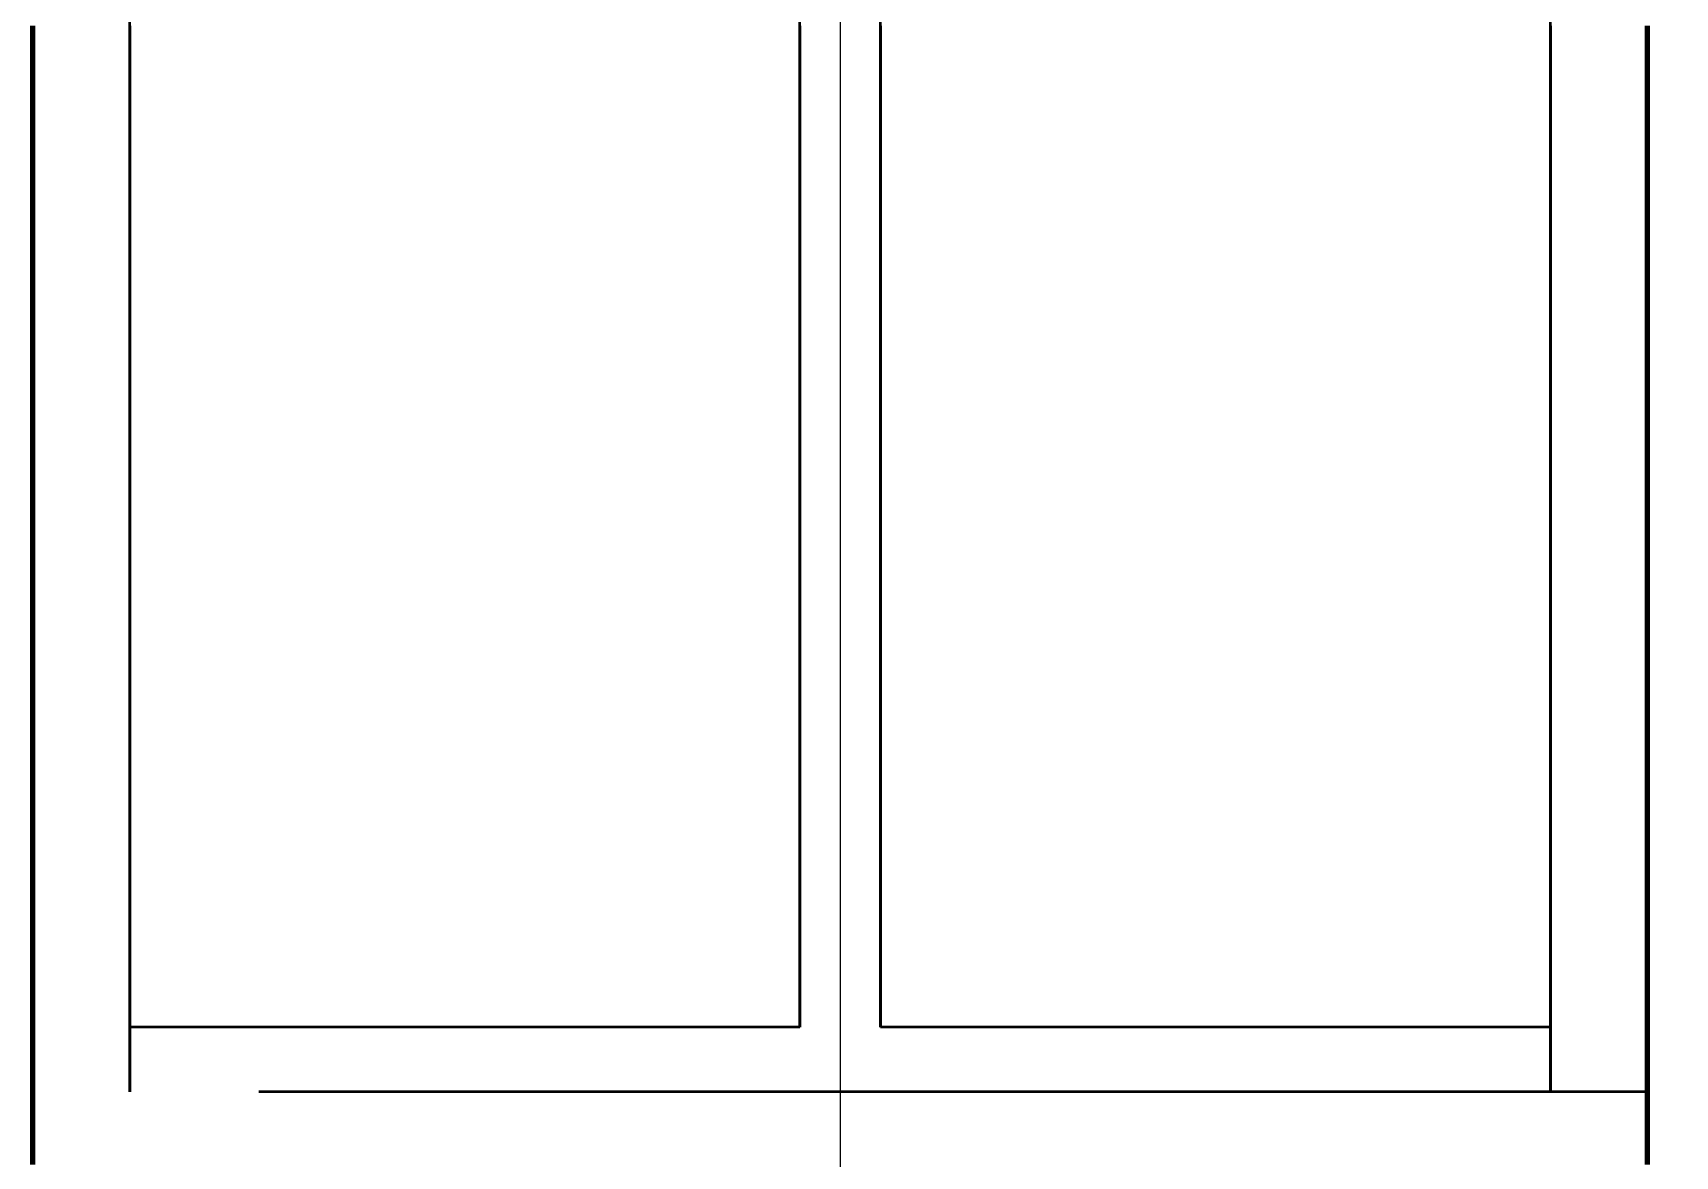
# Model space of a CAD drawing. Header units: millimetres. Extents: x 0 to 2208, y 0 to 420.
# Drawn here: x 67.88 to 72.97, y 64.73 to 68.21 of the extents above; entities that cross this region are included whole.
import ezdxf

# ---------------------------------------------------------------- set-up
doc = ezdxf.new("R2010")
doc.units = ezdxf.units.MM
doc.linetypes.add('IRAM-E-TRAZOS', pattern=[5, 4, -1])
for name, color, linetype, lineweight in [('01-VISIBLE', 7, 'CONTINUOUS', 70), ('02-OCULTA', 4, 'IRAM-E-TRAZOS', 35), ('04-COTA', 3, 'CONTINUOUS', 18)]:
    doc.layers.add(name, color=color, linetype=linetype, lineweight=lineweight)
doc.styles.add('ISO3098', font='isocpeur.ttf')
doc.dimstyles.new('FLAMA-IRAM', dxfattribs={"dimtxt": 3.5, "dimasz": 3.5, "dimexe": 2, "dimexo": 1.5, "dimgap": 1, "dimtad": 1, "dimdec": 1, "dimtxsty": 'ISO3098', "dimblk": 'IRAM_FLECHA', "dimblk1": 'IRAM_FLECHA', "dimblk2": 'IRAM_FLECHA', "dimcen": 2.5, "dimclrd": 256, "dimclre": 256, "dimclrt": 256, "dimazin": 3, "dimtfac": 1, "dimtmove": 0, "dimatfit": 3, "dimlwd": 18, "dimlwe": 18})

# ---------------------------------------------------------------- blocks, each defined once
blk = doc.blocks.new('IRAM_FLECHA')
blk.add_solid([(0, 0), (-1, 0.125), (-1, -0.125)])

msp = doc.modelspace()

# ---------------------------------------------------------------- linework, layer by layer
at = {"layer": '01-VISIBLE'}
for points in [[(67.8841, 64.7091), (67.8841, 64.7841), (67.8841, 64.8591), (67.8841, 64.9341), (67.8841, 65.0091), (67.8841, 65.0841), (67.8841, 65.1591), (67.8841, 65.2341), (67.8841, 65.3091), (67.8841, 65.3841), (67.8841, 65.4591), (67.8841, 65.5341), (67.8841, 65.6091), (67.8841, 65.6841), (67.8841, 65.7591), (67.8841, 65.8341), (67.8841, 65.9091), (67.8841, 65.9841), (67.8841, 66.0591), (67.8841, 66.1341), (67.8841, 66.2091), (67.8841, 66.2841), (67.8841, 66.3591), (67.8841, 66.4341), (67.8841, 66.5091), (67.8841, 66.5841), (67.8841, 66.6591), (67.8841, 66.7341), (67.8841, 66.8091), (67.8841, 66.8841), (67.8841, 66.9591), (67.8841, 67.0341), (67.8841, 67.1091), (67.8841, 67.1841), (67.8841, 67.2591), (67.8841, 67.3341), (67.8841, 67.4091), (67.8841, 67.4841), (67.8841, 67.5591), (67.8841, 67.6341), (67.8841, 67.7091), (67.8841, 67.7841), (67.8841, 67.8591), (67.8841, 67.9341), (67.8841, 68.0091), (67.8841, 68.0841), (67.8841, 68.1591), (67.8841, 68.2341)], [(72.8841, 64.7091), (72.8841, 64.7841), (72.8841, 64.8591), (72.8841, 64.9341), (72.8841, 65.0091), (72.8841, 65.0841), (72.8841, 65.1591), (72.8841, 65.2341), (72.8841, 65.3091), (72.8841, 65.3841), (72.8841, 65.4591), (72.8841, 65.5341), (72.8841, 65.6091), (72.8841, 65.6841), (72.8841, 65.7591), (72.8841, 65.8341), (72.8841, 65.9091), (72.8841, 65.9841), (72.8841, 66.0591), (72.8841, 66.1341), (72.8841, 66.2091), (72.8841, 66.2841), (72.8841, 66.3591), (72.8841, 66.4341), (72.8841, 66.5091), (72.8841, 66.5841), (72.8841, 66.6591), (72.8841, 66.7341), (72.8841, 66.8091), (72.8841, 66.8841), (72.8841, 66.9591), (72.8841, 67.0341), (72.8841, 67.1091), (72.8841, 67.1841), (72.8841, 67.2591), (72.8841, 67.3341), (72.8841, 67.4091), (72.8841, 67.4841), (72.8841, 67.5591), (72.8841, 67.6341), (72.8841, 67.7091), (72.8841, 67.7841), (72.8841, 67.8591), (72.8841, 67.9341), (72.8841, 68.0091), (72.8841, 68.0841), (72.8841, 68.1591), (72.8841, 68.2341)]]:
    msp.add_lwpolyline(points, dxfattribs=at)
at = {"layer": '02-OCULTA'}
for p, q in [((70.2591, 65.1341), (68.1841, 65.1341)), ((72.5841, 65.1341), (70.5091, 65.1341)), ((72.8841, 64.9341), (67.8841, 64.9341)), ((72.5841, 64.9341), (68.1841, 64.9341))]:
    msp.add_line(p, q, dxfattribs=at)
for points in [[(68.1841, 65.1341), (68.1841, 65.1871), (68.1841, 65.2401), (68.1841, 65.2931), (68.1841, 65.3461), (68.1841, 65.3991), (68.1841, 65.4521), (68.1841, 65.5051), (68.1841, 65.5581), (68.1841, 65.6111), (68.1841, 65.6641), (68.1841, 65.7171), (68.1841, 65.7701), (68.1841, 65.8231), (68.1841, 65.8761), (68.1841, 65.9291), (68.1841, 65.9821), (68.1841, 66.0351), (68.1841, 66.0881), (68.1841, 66.1411), (68.1841, 66.1941), (68.1841, 66.2471), (68.1841, 66.3001), (68.1841, 66.3531), (68.1841, 66.4061), (68.1841, 66.4591), (68.1841, 66.5121), (68.1841, 66.5651), (68.1841, 66.6181), (68.1841, 66.6711), (68.1841, 66.7241), (68.1841, 66.7771), (68.1841, 66.8301), (68.1841, 66.8831), (68.1841, 66.9361), (68.1841, 66.9891), (68.1841, 67.0421), (68.1841, 67.0951), (68.1841, 67.1481), (68.1841, 67.2011), (68.1841, 67.2541), (68.1841, 67.3071), (68.1841, 67.3601), (68.1841, 67.4131), (68.1841, 67.4661), (68.1841, 67.5191), (68.1841, 67.5721), (68.1841, 67.6251), (68.1841, 67.6781), (68.1841, 67.7311), (68.1841, 67.7841), (68.1841, 67.8371), (68.1841, 67.8901), (68.1841, 67.9431), (68.1841, 67.9961), (68.1841, 68.0491), (68.1841, 68.1021), (68.1841, 68.1551), (68.1841, 68.2081), (68.1841, 68.2611)], [(70.2591, 65.1341), (70.2591, 65.1871), (70.2591, 65.2401), (70.2591, 65.2931), (70.2591, 65.3461), (70.2591, 65.3991), (70.2591, 65.4521), (70.2591, 65.5051), (70.2591, 65.5581), (70.2591, 65.6111), (70.2591, 65.6641), (70.2591, 65.7171), (70.2591, 65.7701), (70.2591, 65.8231), (70.2591, 65.8761), (70.2591, 65.9291), (70.2591, 65.9821), (70.2591, 66.0351), (70.2591, 66.0881), (70.2591, 66.1411), (70.2591, 66.1941), (70.2591, 66.2471), (70.2591, 66.3001), (70.2591, 66.3531), (70.2591, 66.4061), (70.2591, 66.4591), (70.2591, 66.5121), (70.2591, 66.5651), (70.2591, 66.6181), (70.2591, 66.6711), (70.2591, 66.7241), (70.2591, 66.7771), (70.2591, 66.8301), (70.2591, 66.8831), (70.2591, 66.9361), (70.2591, 66.9891), (70.2591, 67.0421), (70.2591, 67.0951), (70.2591, 67.1481), (70.2591, 67.2011), (70.2591, 67.2541), (70.2591, 67.3071), (70.2591, 67.3601), (70.2591, 67.4131), (70.2591, 67.4661), (70.2591, 67.5191), (70.2591, 67.5721), (70.2591, 67.6251), (70.2591, 67.6781), (70.2591, 67.7311), (70.2591, 67.7841), (70.2591, 67.8371), (70.2591, 67.8901), (70.2591, 67.9431), (70.2591, 67.9961), (70.2591, 68.0491), (70.2591, 68.1021), (70.2591, 68.1551), (70.2591, 68.2081), (70.2591, 68.2611)], [(70.5091, 65.1341), (70.5091, 65.1871), (70.5091, 65.2401), (70.5091, 65.2931), (70.5091, 65.3461), (70.5091, 65.3991), (70.5091, 65.4521), (70.5091, 65.5051), (70.5091, 65.5581), (70.5091, 65.6111), (70.5091, 65.6641), (70.5091, 65.7171), (70.5091, 65.7701), (70.5091, 65.8231), (70.5091, 65.8761), (70.5091, 65.9291), (70.5091, 65.9821), (70.5091, 66.0351), (70.5091, 66.0881), (70.5091, 66.1411), (70.5091, 66.1941), (70.5091, 66.2471), (70.5091, 66.3001), (70.5091, 66.3531), (70.5091, 66.4061), (70.5091, 66.4591), (70.5091, 66.5121), (70.5091, 66.5651), (70.5091, 66.6181), (70.5091, 66.6711), (70.5091, 66.7241), (70.5091, 66.7771), (70.5091, 66.8301), (70.5091, 66.8831), (70.5091, 66.9361), (70.5091, 66.9891), (70.5091, 67.0421), (70.5091, 67.0951), (70.5091, 67.1481), (70.5091, 67.2011), (70.5091, 67.2541), (70.5091, 67.3071), (70.5091, 67.3601), (70.5091, 67.4131), (70.5091, 67.4661), (70.5091, 67.5191), (70.5091, 67.5721), (70.5091, 67.6251), (70.5091, 67.6781), (70.5091, 67.7311), (70.5091, 67.7841), (70.5091, 67.8371), (70.5091, 67.8901), (70.5091, 67.9431), (70.5091, 67.9961), (70.5091, 68.0491), (70.5091, 68.1021), (70.5091, 68.1551), (70.5091, 68.2081), (70.5091, 68.2611)], [(72.5841, 65.1341), (72.5841, 65.1871), (72.5841, 65.2401), (72.5841, 65.2931), (72.5841, 65.3461), (72.5841, 65.3991), (72.5841, 65.4521), (72.5841, 65.5051), (72.5841, 65.5581), (72.5841, 65.6111), (72.5841, 65.6641), (72.5841, 65.7171), (72.5841, 65.7701), (72.5841, 65.8231), (72.5841, 65.8761), (72.5841, 65.9291), (72.5841, 65.9821), (72.5841, 66.0351), (72.5841, 66.0881), (72.5841, 66.1411), (72.5841, 66.1941), (72.5841, 66.2471), (72.5841, 66.3001), (72.5841, 66.3531), (72.5841, 66.4061), (72.5841, 66.4591), (72.5841, 66.5121), (72.5841, 66.5651), (72.5841, 66.6181), (72.5841, 66.6711), (72.5841, 66.7241), (72.5841, 66.7771), (72.5841, 66.8301), (72.5841, 66.8831), (72.5841, 66.9361), (72.5841, 66.9891), (72.5841, 67.0421), (72.5841, 67.0951), (72.5841, 67.1481), (72.5841, 67.2011), (72.5841, 67.2541), (72.5841, 67.3071), (72.5841, 67.3601), (72.5841, 67.4131), (72.5841, 67.4661), (72.5841, 67.5191), (72.5841, 67.5721), (72.5841, 67.6251), (72.5841, 67.6781), (72.5841, 67.7311), (72.5841, 67.7841), (72.5841, 67.8371), (72.5841, 67.8901), (72.5841, 67.9431), (72.5841, 67.9961), (72.5841, 68.0491), (72.5841, 68.1021), (72.5841, 68.1551), (72.5841, 68.2081), (72.5841, 68.2611)], [(67.8841, 68.2341), (67.8841, 68.1841), (67.8841, 68.1341), (67.8841, 68.0841), (67.8841, 68.0341), (67.8841, 67.9841), (67.8841, 67.9341), (67.8841, 67.8841), (67.8841, 67.8341), (67.8841, 67.7841), (67.8841, 67.7341), (67.8841, 67.6841), (67.8841, 67.6341), (67.8841, 67.5841), (67.8841, 67.5341), (67.8841, 67.4841), (67.8841, 67.4341), (67.8841, 67.3841), (67.8841, 67.3341), (67.8841, 67.2841), (67.8841, 67.2341), (67.8841, 67.1841), (67.8841, 67.1341), (67.8841, 67.0841), (67.8841, 67.0341), (67.8841, 66.9841), (67.8841, 66.9341), (67.8841, 66.8841), (67.8841, 66.8341), (67.8841, 66.7841), (67.8841, 66.7341), (67.8841, 66.6841), (67.8841, 66.6341), (67.8841, 66.5841), (67.8841, 66.5341), (67.8841, 66.4841), (67.8841, 66.4341), (67.8841, 66.3841), (67.8841, 66.3341), (67.8841, 66.2841), (67.8841, 66.2341), (67.8841, 66.1841), (67.8841, 66.1341), (67.8841, 66.0841), (67.8841, 66.0341), (67.8841, 65.9841), (67.8841, 65.9341), (67.8841, 65.8841), (67.8841, 65.8341), (67.8841, 65.7841), (67.8841, 65.7341), (67.8841, 65.6841), (67.8841, 65.6341), (67.8841, 65.5841), (67.8841, 65.5341), (67.8841, 65.4841), (67.8841, 65.4341), (67.8841, 65.3841), (67.8841, 65.3341), (67.8841, 65.2841), (67.8841, 65.2341), (67.8841, 65.1841), (67.8841, 65.1341), (67.8841, 65.0841), (67.8841, 65.0341), (67.8841, 64.9841), (67.8841, 64.9341), (67.8841, 64.8841), (67.8841, 64.8341), (67.8841, 64.7841), (67.8841, 64.7341)], [(67.8841, 68.2341), (67.8841, 68.1841), (67.8841, 68.1341), (67.8841, 68.0841), (67.8841, 68.0341), (67.8841, 67.9841), (67.8841, 67.9341), (67.8841, 67.8841), (67.8841, 67.8341), (67.8841, 67.7841), (67.8841, 67.7341), (67.8841, 67.6841), (67.8841, 67.6341), (67.8841, 67.5841), (67.8841, 67.5341), (67.8841, 67.4841), (67.8841, 67.4341), (67.8841, 67.3841), (67.8841, 67.3341), (67.8841, 67.2841), (67.8841, 67.2341), (67.8841, 67.1841), (67.8841, 67.1341), (67.8841, 67.0841), (67.8841, 67.0341), (67.8841, 66.9841), (67.8841, 66.9341), (67.8841, 66.8841), (67.8841, 66.8341), (67.8841, 66.7841), (67.8841, 66.7341), (67.8841, 66.6841), (67.8841, 66.6341), (67.8841, 66.5841), (67.8841, 66.5341), (67.8841, 66.4841), (67.8841, 66.4341), (67.8841, 66.3841), (67.8841, 66.3341), (67.8841, 66.2841), (67.8841, 66.2341), (67.8841, 66.1841), (67.8841, 66.1341), (67.8841, 66.0841), (67.8841, 66.0341), (67.8841, 65.9841), (67.8841, 65.9341), (67.8841, 65.8841), (67.8841, 65.8341), (67.8841, 65.7841), (67.8841, 65.7341), (67.8841, 65.6841), (67.8841, 65.6341), (67.8841, 65.5841), (67.8841, 65.5341), (67.8841, 65.4841), (67.8841, 65.4341), (67.8841, 65.3841), (67.8841, 65.3341), (67.8841, 65.2841), (67.8841, 65.2341), (67.8841, 65.1841), (67.8841, 65.1341), (67.8841, 65.0841), (67.8841, 65.0341), (67.8841, 64.9841), (67.8841, 64.9341)], [(67.8841, 64.9341), (67.8841, 64.9881), (67.8841, 65.0421), (67.8841, 65.0961), (67.8841, 65.1501), (67.8841, 65.2041), (67.8841, 65.2581), (67.8841, 65.3121), (67.8841, 65.3661), (67.8841, 65.4201), (67.8841, 65.4741), (67.8841, 65.5281), (67.8841, 65.5821), (67.8841, 65.6361), (67.8841, 65.6901), (67.8841, 65.7441), (67.8841, 65.7981), (67.8841, 65.8521), (67.8841, 65.9061), (67.8841, 65.9601), (67.8841, 66.0141), (67.8841, 66.0681), (67.8841, 66.1221), (67.8841, 66.1761), (67.8841, 66.2301), (67.8841, 66.2841), (67.8841, 66.3381), (67.8841, 66.3921), (67.8841, 66.4461), (67.8841, 66.5001), (67.8841, 66.5541), (67.8841, 66.6081), (67.8841, 66.6621), (67.8841, 66.7161), (67.8841, 66.7701), (67.8841, 66.8241), (67.8841, 66.8781), (67.8841, 66.9321), (67.8841, 66.9861), (67.8841, 67.0401), (67.8841, 67.0941), (67.8841, 67.1481), (67.8841, 67.2021), (67.8841, 67.2561), (67.8841, 67.3101), (67.8841, 67.3641), (67.8841, 67.4181), (67.8841, 67.4721), (67.8841, 67.5261), (67.8841, 67.5801), (67.8841, 67.6341), (67.8841, 67.6881), (67.8841, 67.7421), (67.8841, 67.7961), (67.8841, 67.8501), (67.8841, 67.9041), (67.8841, 67.9581), (67.8841, 68.0121), (67.8841, 68.0661), (67.8841, 68.1201), (67.8841, 68.1741), (67.8841, 68.2281)], [(68.1841, 68.2341), (68.1841, 68.1841), (68.1841, 68.1341), (68.1841, 68.0841), (68.1841, 68.0341), (68.1841, 67.9841), (68.1841, 67.9341), (68.1841, 67.8841), (68.1841, 67.8341), (68.1841, 67.7841), (68.1841, 67.7341), (68.1841, 67.6841), (68.1841, 67.6341), (68.1841, 67.5841), (68.1841, 67.5341), (68.1841, 67.4841), (68.1841, 67.4341), (68.1841, 67.3841), (68.1841, 67.3341), (68.1841, 67.2841), (68.1841, 67.2341), (68.1841, 67.1841), (68.1841, 67.1341), (68.1841, 67.0841), (68.1841, 67.0341), (68.1841, 66.9841), (68.1841, 66.9341), (68.1841, 66.8841), (68.1841, 66.8341), (68.1841, 66.7841), (68.1841, 66.7341), (68.1841, 66.6841), (68.1841, 66.6341), (68.1841, 66.5841), (68.1841, 66.5341), (68.1841, 66.4841), (68.1841, 66.4341), (68.1841, 66.3841), (68.1841, 66.3341), (68.1841, 66.2841), (68.1841, 66.2341), (68.1841, 66.1841), (68.1841, 66.1341), (68.1841, 66.0841), (68.1841, 66.0341), (68.1841, 65.9841), (68.1841, 65.9341), (68.1841, 65.8841), (68.1841, 65.8341), (68.1841, 65.7841), (68.1841, 65.7341), (68.1841, 65.6841), (68.1841, 65.6341), (68.1841, 65.5841), (68.1841, 65.5341), (68.1841, 65.4841), (68.1841, 65.4341), (68.1841, 65.3841), (68.1841, 65.3341), (68.1841, 65.2841), (68.1841, 65.2341), (68.1841, 65.1841), (68.1841, 65.1341), (68.1841, 65.0841), (68.1841, 65.0341), (68.1841, 64.9841), (68.1841, 64.9341)], [(68.1841, 68.2341), (68.1841, 68.1841), (68.1841, 68.1341), (68.1841, 68.0841), (68.1841, 68.0341), (68.1841, 67.9841), (68.1841, 67.9341), (68.1841, 67.8841), (68.1841, 67.8341), (68.1841, 67.7841), (68.1841, 67.7341), (68.1841, 67.6841), (68.1841, 67.6341), (68.1841, 67.5841), (68.1841, 67.5341), (68.1841, 67.4841), (68.1841, 67.4341), (68.1841, 67.3841), (68.1841, 67.3341), (68.1841, 67.2841), (68.1841, 67.2341), (68.1841, 67.1841), (68.1841, 67.1341), (68.1841, 67.0841), (68.1841, 67.0341), (68.1841, 66.9841), (68.1841, 66.9341), (68.1841, 66.8841), (68.1841, 66.8341), (68.1841, 66.7841), (68.1841, 66.7341), (68.1841, 66.6841), (68.1841, 66.6341), (68.1841, 66.5841), (68.1841, 66.5341), (68.1841, 66.4841), (68.1841, 66.4341), (68.1841, 66.3841), (68.1841, 66.3341), (68.1841, 66.2841), (68.1841, 66.2341), (68.1841, 66.1841), (68.1841, 66.1341), (68.1841, 66.0841), (68.1841, 66.0341), (68.1841, 65.9841), (68.1841, 65.9341), (68.1841, 65.8841), (68.1841, 65.8341), (68.1841, 65.7841), (68.1841, 65.7341), (68.1841, 65.6841), (68.1841, 65.6341), (68.1841, 65.5841), (68.1841, 65.5341), (68.1841, 65.4841), (68.1841, 65.4341), (68.1841, 65.3841), (68.1841, 65.3341), (68.1841, 65.2841), (68.1841, 65.2341), (68.1841, 65.1841), (68.1841, 65.1341)], [(68.1841, 64.9341), (68.1841, 64.9881), (68.1841, 65.0421), (68.1841, 65.0961), (68.1841, 65.1501), (68.1841, 65.2041), (68.1841, 65.2581), (68.1841, 65.3121), (68.1841, 65.3661), (68.1841, 65.4201), (68.1841, 65.4741), (68.1841, 65.5281), (68.1841, 65.5821), (68.1841, 65.6361), (68.1841, 65.6901), (68.1841, 65.7441), (68.1841, 65.7981), (68.1841, 65.8521), (68.1841, 65.9061), (68.1841, 65.9601), (68.1841, 66.0141), (68.1841, 66.0681), (68.1841, 66.1221), (68.1841, 66.1761), (68.1841, 66.2301), (68.1841, 66.2841), (68.1841, 66.3381), (68.1841, 66.3921), (68.1841, 66.4461), (68.1841, 66.5001), (68.1841, 66.5541), (68.1841, 66.6081), (68.1841, 66.6621), (68.1841, 66.7161), (68.1841, 66.7701), (68.1841, 66.8241), (68.1841, 66.8781), (68.1841, 66.9321), (68.1841, 66.9861), (68.1841, 67.0401), (68.1841, 67.0941), (68.1841, 67.1481), (68.1841, 67.2021), (68.1841, 67.2561), (68.1841, 67.3101), (68.1841, 67.3641), (68.1841, 67.4181), (68.1841, 67.4721), (68.1841, 67.5261), (68.1841, 67.5801), (68.1841, 67.6341), (68.1841, 67.6881), (68.1841, 67.7421), (68.1841, 67.7961), (68.1841, 67.8501), (68.1841, 67.9041), (68.1841, 67.9581), (68.1841, 68.0121), (68.1841, 68.0661), (68.1841, 68.1201), (68.1841, 68.1741), (68.1841, 68.2281)], [(70.2591, 68.2341), (70.2591, 68.1841), (70.2591, 68.1341), (70.2591, 68.0841), (70.2591, 68.0341), (70.2591, 67.9841), (70.2591, 67.9341), (70.2591, 67.8841), (70.2591, 67.8341), (70.2591, 67.7841), (70.2591, 67.7341), (70.2591, 67.6841), (70.2591, 67.6341), (70.2591, 67.5841), (70.2591, 67.5341), (70.2591, 67.4841), (70.2591, 67.4341), (70.2591, 67.3841), (70.2591, 67.3341), (70.2591, 67.2841), (70.2591, 67.2341), (70.2591, 67.1841), (70.2591, 67.1341), (70.2591, 67.0841), (70.2591, 67.0341), (70.2591, 66.9841), (70.2591, 66.9341), (70.2591, 66.8841), (70.2591, 66.8341), (70.2591, 66.7841), (70.2591, 66.7341), (70.2591, 66.6841), (70.2591, 66.6341), (70.2591, 66.5841), (70.2591, 66.5341), (70.2591, 66.4841), (70.2591, 66.4341), (70.2591, 66.3841), (70.2591, 66.3341), (70.2591, 66.2841), (70.2591, 66.2341), (70.2591, 66.1841), (70.2591, 66.1341), (70.2591, 66.0841), (70.2591, 66.0341), (70.2591, 65.9841), (70.2591, 65.9341), (70.2591, 65.8841), (70.2591, 65.8341), (70.2591, 65.7841), (70.2591, 65.7341), (70.2591, 65.6841), (70.2591, 65.6341), (70.2591, 65.5841), (70.2591, 65.5341), (70.2591, 65.4841), (70.2591, 65.4341), (70.2591, 65.3841), (70.2591, 65.3341), (70.2591, 65.2841), (70.2591, 65.2341), (70.2591, 65.1841), (70.2591, 65.1341)], [(70.5091, 68.2341), (70.5091, 68.1841), (70.5091, 68.1341), (70.5091, 68.0841), (70.5091, 68.0341), (70.5091, 67.9841), (70.5091, 67.9341), (70.5091, 67.8841), (70.5091, 67.8341), (70.5091, 67.7841), (70.5091, 67.7341), (70.5091, 67.6841), (70.5091, 67.6341), (70.5091, 67.5841), (70.5091, 67.5341), (70.5091, 67.4841), (70.5091, 67.4341), (70.5091, 67.3841), (70.5091, 67.3341), (70.5091, 67.2841), (70.5091, 67.2341), (70.5091, 67.1841), (70.5091, 67.1341), (70.5091, 67.0841), (70.5091, 67.0341), (70.5091, 66.9841), (70.5091, 66.9341), (70.5091, 66.8841), (70.5091, 66.8341), (70.5091, 66.7841), (70.5091, 66.7341), (70.5091, 66.6841), (70.5091, 66.6341), (70.5091, 66.5841), (70.5091, 66.5341), (70.5091, 66.4841), (70.5091, 66.4341), (70.5091, 66.3841), (70.5091, 66.3341), (70.5091, 66.2841), (70.5091, 66.2341), (70.5091, 66.1841), (70.5091, 66.1341), (70.5091, 66.0841), (70.5091, 66.0341), (70.5091, 65.9841), (70.5091, 65.9341), (70.5091, 65.8841), (70.5091, 65.8341), (70.5091, 65.7841), (70.5091, 65.7341), (70.5091, 65.6841), (70.5091, 65.6341), (70.5091, 65.5841), (70.5091, 65.5341), (70.5091, 65.4841), (70.5091, 65.4341), (70.5091, 65.3841), (70.5091, 65.3341), (70.5091, 65.2841), (70.5091, 65.2341), (70.5091, 65.1841), (70.5091, 65.1341)], [(72.5841, 68.2341), (72.5841, 68.1841), (72.5841, 68.1341), (72.5841, 68.0841), (72.5841, 68.0341), (72.5841, 67.9841), (72.5841, 67.9341), (72.5841, 67.8841), (72.5841, 67.8341), (72.5841, 67.7841), (72.5841, 67.7341), (72.5841, 67.6841), (72.5841, 67.6341), (72.5841, 67.5841), (72.5841, 67.5341), (72.5841, 67.4841), (72.5841, 67.4341), (72.5841, 67.3841), (72.5841, 67.3341), (72.5841, 67.2841), (72.5841, 67.2341), (72.5841, 67.1841), (72.5841, 67.1341), (72.5841, 67.0841), (72.5841, 67.0341), (72.5841, 66.9841), (72.5841, 66.9341), (72.5841, 66.8841), (72.5841, 66.8341), (72.5841, 66.7841), (72.5841, 66.7341), (72.5841, 66.6841), (72.5841, 66.6341), (72.5841, 66.5841), (72.5841, 66.5341), (72.5841, 66.4841), (72.5841, 66.4341), (72.5841, 66.3841), (72.5841, 66.3341), (72.5841, 66.2841), (72.5841, 66.2341), (72.5841, 66.1841), (72.5841, 66.1341), (72.5841, 66.0841), (72.5841, 66.0341), (72.5841, 65.9841), (72.5841, 65.9341), (72.5841, 65.8841), (72.5841, 65.8341), (72.5841, 65.7841), (72.5841, 65.7341), (72.5841, 65.6841), (72.5841, 65.6341), (72.5841, 65.5841), (72.5841, 65.5341), (72.5841, 65.4841), (72.5841, 65.4341), (72.5841, 65.3841), (72.5841, 65.3341), (72.5841, 65.2841), (72.5841, 65.2341), (72.5841, 65.1841), (72.5841, 65.1341), (72.5841, 65.0841), (72.5841, 65.0341), (72.5841, 64.9841), (72.5841, 64.9341)], [(72.5841, 68.2341), (72.5841, 68.1841), (72.5841, 68.1341), (72.5841, 68.0841), (72.5841, 68.0341), (72.5841, 67.9841), (72.5841, 67.9341), (72.5841, 67.8841), (72.5841, 67.8341), (72.5841, 67.7841), (72.5841, 67.7341), (72.5841, 67.6841), (72.5841, 67.6341), (72.5841, 67.5841), (72.5841, 67.5341), (72.5841, 67.4841), (72.5841, 67.4341), (72.5841, 67.3841), (72.5841, 67.3341), (72.5841, 67.2841), (72.5841, 67.2341), (72.5841, 67.1841), (72.5841, 67.1341), (72.5841, 67.0841), (72.5841, 67.0341), (72.5841, 66.9841), (72.5841, 66.9341), (72.5841, 66.8841), (72.5841, 66.8341), (72.5841, 66.7841), (72.5841, 66.7341), (72.5841, 66.6841), (72.5841, 66.6341), (72.5841, 66.5841), (72.5841, 66.5341), (72.5841, 66.4841), (72.5841, 66.4341), (72.5841, 66.3841), (72.5841, 66.3341), (72.5841, 66.2841), (72.5841, 66.2341), (72.5841, 66.1841), (72.5841, 66.1341), (72.5841, 66.0841), (72.5841, 66.0341), (72.5841, 65.9841), (72.5841, 65.9341), (72.5841, 65.8841), (72.5841, 65.8341), (72.5841, 65.7841), (72.5841, 65.7341), (72.5841, 65.6841), (72.5841, 65.6341), (72.5841, 65.5841), (72.5841, 65.5341), (72.5841, 65.4841), (72.5841, 65.4341), (72.5841, 65.3841), (72.5841, 65.3341), (72.5841, 65.2841), (72.5841, 65.2341), (72.5841, 65.1841), (72.5841, 65.1341)], [(72.5841, 64.9341), (72.5841, 64.9881), (72.5841, 65.0421), (72.5841, 65.0961), (72.5841, 65.1501), (72.5841, 65.2041), (72.5841, 65.2581), (72.5841, 65.3121), (72.5841, 65.3661), (72.5841, 65.4201), (72.5841, 65.4741), (72.5841, 65.5281), (72.5841, 65.5821), (72.5841, 65.6361), (72.5841, 65.6901), (72.5841, 65.7441), (72.5841, 65.7981), (72.5841, 65.8521), (72.5841, 65.9061), (72.5841, 65.9601), (72.5841, 66.0141), (72.5841, 66.0681), (72.5841, 66.1221), (72.5841, 66.1761), (72.5841, 66.2301), (72.5841, 66.2841), (72.5841, 66.3381), (72.5841, 66.3921), (72.5841, 66.4461), (72.5841, 66.5001), (72.5841, 66.5541), (72.5841, 66.6081), (72.5841, 66.6621), (72.5841, 66.7161), (72.5841, 66.7701), (72.5841, 66.8241), (72.5841, 66.8781), (72.5841, 66.9321), (72.5841, 66.9861), (72.5841, 67.0401), (72.5841, 67.0941), (72.5841, 67.1481), (72.5841, 67.2021), (72.5841, 67.2561), (72.5841, 67.3101), (72.5841, 67.3641), (72.5841, 67.4181), (72.5841, 67.4721), (72.5841, 67.5261), (72.5841, 67.5801), (72.5841, 67.6341), (72.5841, 67.6881), (72.5841, 67.7421), (72.5841, 67.7961), (72.5841, 67.8501), (72.5841, 67.9041), (72.5841, 67.9581), (72.5841, 68.0121), (72.5841, 68.0661), (72.5841, 68.1201), (72.5841, 68.1741), (72.5841, 68.2281)], [(72.8841, 68.2341), (72.8841, 68.1841), (72.8841, 68.1341), (72.8841, 68.0841), (72.8841, 68.0341), (72.8841, 67.9841), (72.8841, 67.9341), (72.8841, 67.8841), (72.8841, 67.8341), (72.8841, 67.7841), (72.8841, 67.7341), (72.8841, 67.6841), (72.8841, 67.6341), (72.8841, 67.5841), (72.8841, 67.5341), (72.8841, 67.4841), (72.8841, 67.4341), (72.8841, 67.3841), (72.8841, 67.3341), (72.8841, 67.2841), (72.8841, 67.2341), (72.8841, 67.1841), (72.8841, 67.1341), (72.8841, 67.0841), (72.8841, 67.0341), (72.8841, 66.9841), (72.8841, 66.9341), (72.8841, 66.8841), (72.8841, 66.8341), (72.8841, 66.7841), (72.8841, 66.7341), (72.8841, 66.6841), (72.8841, 66.6341), (72.8841, 66.5841), (72.8841, 66.5341), (72.8841, 66.4841), (72.8841, 66.4341), (72.8841, 66.3841), (72.8841, 66.3341), (72.8841, 66.2841), (72.8841, 66.2341), (72.8841, 66.1841), (72.8841, 66.1341), (72.8841, 66.0841), (72.8841, 66.0341), (72.8841, 65.9841), (72.8841, 65.9341), (72.8841, 65.8841), (72.8841, 65.8341), (72.8841, 65.7841), (72.8841, 65.7341), (72.8841, 65.6841), (72.8841, 65.6341), (72.8841, 65.5841), (72.8841, 65.5341), (72.8841, 65.4841), (72.8841, 65.4341), (72.8841, 65.3841), (72.8841, 65.3341), (72.8841, 65.2841), (72.8841, 65.2341), (72.8841, 65.1841), (72.8841, 65.1341), (72.8841, 65.0841), (72.8841, 65.0341), (72.8841, 64.9841), (72.8841, 64.9341), (72.8841, 64.8841), (72.8841, 64.8341), (72.8841, 64.7841), (72.8841, 64.7341)], [(72.8841, 68.2341), (72.8841, 68.1841), (72.8841, 68.1341), (72.8841, 68.0841), (72.8841, 68.0341), (72.8841, 67.9841), (72.8841, 67.9341), (72.8841, 67.8841), (72.8841, 67.8341), (72.8841, 67.7841), (72.8841, 67.7341), (72.8841, 67.6841), (72.8841, 67.6341), (72.8841, 67.5841), (72.8841, 67.5341), (72.8841, 67.4841), (72.8841, 67.4341), (72.8841, 67.3841), (72.8841, 67.3341), (72.8841, 67.2841), (72.8841, 67.2341), (72.8841, 67.1841), (72.8841, 67.1341), (72.8841, 67.0841), (72.8841, 67.0341), (72.8841, 66.9841), (72.8841, 66.9341), (72.8841, 66.8841), (72.8841, 66.8341), (72.8841, 66.7841), (72.8841, 66.7341), (72.8841, 66.6841), (72.8841, 66.6341), (72.8841, 66.5841), (72.8841, 66.5341), (72.8841, 66.4841), (72.8841, 66.4341), (72.8841, 66.3841), (72.8841, 66.3341), (72.8841, 66.2841), (72.8841, 66.2341), (72.8841, 66.1841), (72.8841, 66.1341), (72.8841, 66.0841), (72.8841, 66.0341), (72.8841, 65.9841), (72.8841, 65.9341), (72.8841, 65.8841), (72.8841, 65.8341), (72.8841, 65.7841), (72.8841, 65.7341), (72.8841, 65.6841), (72.8841, 65.6341), (72.8841, 65.5841), (72.8841, 65.5341), (72.8841, 65.4841), (72.8841, 65.4341), (72.8841, 65.3841), (72.8841, 65.3341), (72.8841, 65.2841), (72.8841, 65.2341), (72.8841, 65.1841), (72.8841, 65.1341), (72.8841, 65.0841), (72.8841, 65.0341), (72.8841, 64.9841), (72.8841, 64.9341)], [(72.8841, 64.9341), (72.8841, 64.9881), (72.8841, 65.0421), (72.8841, 65.0961), (72.8841, 65.1501), (72.8841, 65.2041), (72.8841, 65.2581), (72.8841, 65.3121), (72.8841, 65.3661), (72.8841, 65.4201), (72.8841, 65.4741), (72.8841, 65.5281), (72.8841, 65.5821), (72.8841, 65.6361), (72.8841, 65.6901), (72.8841, 65.7441), (72.8841, 65.7981), (72.8841, 65.8521), (72.8841, 65.9061), (72.8841, 65.9601), (72.8841, 66.0141), (72.8841, 66.0681), (72.8841, 66.1221), (72.8841, 66.1761), (72.8841, 66.2301), (72.8841, 66.2841), (72.8841, 66.3381), (72.8841, 66.3921), (72.8841, 66.4461), (72.8841, 66.5001), (72.8841, 66.5541), (72.8841, 66.6081), (72.8841, 66.6621), (72.8841, 66.7161), (72.8841, 66.7701), (72.8841, 66.8241), (72.8841, 66.8781), (72.8841, 66.9321), (72.8841, 66.9861), (72.8841, 67.0401), (72.8841, 67.0941), (72.8841, 67.1481), (72.8841, 67.2021), (72.8841, 67.2561), (72.8841, 67.3101), (72.8841, 67.3641), (72.8841, 67.4181), (72.8841, 67.4721), (72.8841, 67.5261), (72.8841, 67.5801), (72.8841, 67.6341), (72.8841, 67.6881), (72.8841, 67.7421), (72.8841, 67.7961), (72.8841, 67.8501), (72.8841, 67.9041), (72.8841, 67.9581), (72.8841, 68.0121), (72.8841, 68.0661), (72.8841, 68.1201), (72.8841, 68.1741), (72.8841, 68.2281)]]:
    msp.add_lwpolyline(points, dxfattribs=at)

# ---------------------------------------------------------------- dimensions: what is measured, and where the dimension line sits
at = {"layer": '04-COTA'}
msp.add_linear_dim(base=(70.3841, 41.7341), p1=(70.3841, 75.7341), p2=(110.5841, 75.7341), dimstyle='FLAMA-IRAM', override={"dimlfac": 10, "dimpost": 'trocha <>'}, dxfattribs=at).render()

doc.saveas('drawing.dxf')
